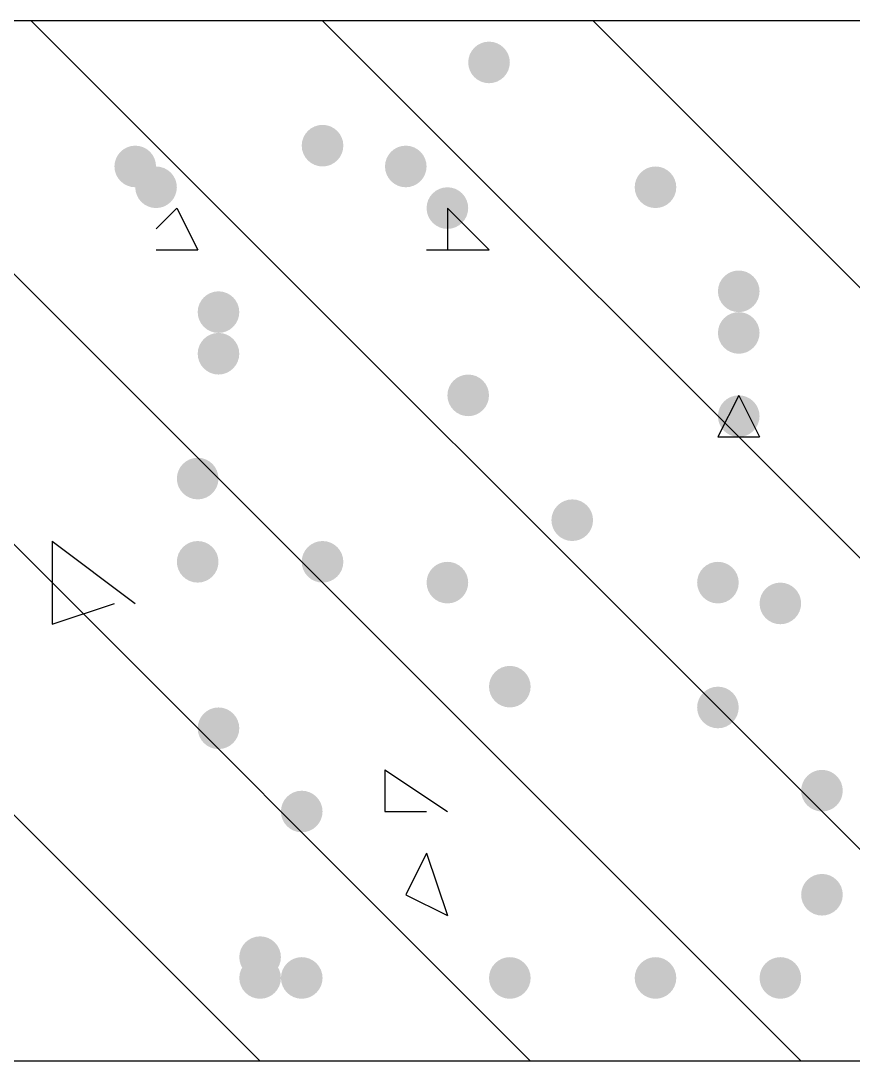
# Model space of a CAD drawing. Header units: inches. Extents: x 11 to 286, y 6 to 196.
# Drawn here: x 158.108 to 159.801, y 109.869 to 111.986 of the extents above; entities that cross this region are included whole.
import ezdxf

# ---------------------------------------------------------------- set-up
doc = ezdxf.new("R2010")
doc.units = ezdxf.units.IN
doc.header["$MEASUREMENT"] = 0
doc.layers.add('PDF_几何图形', color=7, linetype='Continuous')
doc.layers.add('PDF_实体填充', color=7, linetype='Continuous', true_color=0xffffff)

msp = doc.modelspace()

# ---------------------------------------------------------------- hatches: boundary and pattern name
at = {"layer": 'PDF_实体填充', "transparency": 33554559}
h = msp.add_hatch(color=7, dxfattribs=at)
edge = h.paths.add_edge_path(flags=0)
edge.add_spline(control_points=[(159.1028, 111.9011), (159.1028, 111.8778), (159.0837, 111.8588), (159.0604, 111.8588)], knot_values=[0, 0, 0, 0, 1, 1, 1, 1], degree=3, periodic=0)
edge.add_spline(control_points=[(159.0604, 111.8588), (159.0372, 111.8588), (159.0181, 111.8778), (159.0181, 111.9011)], knot_values=[0, 0, 0, 0, 1, 1, 1, 1], degree=3, periodic=0)
edge.add_line((159.0181, 111.9011), (159.0181, 111.9011))
edge.add_spline(control_points=[(159.0181, 111.9011), (159.0181, 111.9244), (159.0372, 111.9434), (159.0604, 111.9434)], knot_values=[0, 0, 0, 0, 1, 1, 1, 1], degree=3, periodic=0)
edge.add_spline(control_points=[(159.0604, 111.9434), (159.0837, 111.9434), (159.1028, 111.9244), (159.1028, 111.9011)], knot_values=[0, 0, 0, 0, 1, 1, 1, 1], degree=3, periodic=0)
edge.add_line((159.1028, 111.9011), (159.1028, 111.9011))
edge.add_line((159.1028, 111.9011), (159.1028, 111.9011))
h = msp.add_hatch(color=7, dxfattribs=at)
edge = h.paths.add_edge_path(flags=0)
edge.add_spline(control_points=[(158.7641, 111.7318), (158.7641, 111.7085), (158.7451, 111.6894), (158.7218, 111.6894)], knot_values=[0, 0, 0, 0, 1, 1, 1, 1], degree=3, periodic=0)
edge.add_spline(control_points=[(158.7218, 111.6894), (158.6985, 111.6894), (158.6794, 111.7085), (158.6794, 111.7318)], knot_values=[0, 0, 0, 0, 1, 1, 1, 1], degree=3, periodic=0)
edge.add_line((158.6794, 111.7318), (158.6794, 111.7318))
edge.add_spline(control_points=[(158.6794, 111.7318), (158.6794, 111.7551), (158.6985, 111.7741), (158.7218, 111.7741)], knot_values=[0, 0, 0, 0, 1, 1, 1, 1], degree=3, periodic=0)
edge.add_spline(control_points=[(158.7218, 111.7741), (158.7451, 111.7741), (158.7641, 111.7551), (158.7641, 111.7318)], knot_values=[0, 0, 0, 0, 1, 1, 1, 1], degree=3, periodic=0)
edge.add_line((158.7641, 111.7318), (158.7641, 111.7318))
edge.add_line((158.7641, 111.7318), (158.7641, 111.7318))
h = msp.add_hatch(color=7, dxfattribs=at)
edge = h.paths.add_edge_path(flags=0)
edge.add_spline(control_points=[(158.3831, 111.6894), (158.3831, 111.6662), (158.3641, 111.6471), (158.3408, 111.6471)], knot_values=[0, 0, 0, 0, 1, 1, 1, 1], degree=3, periodic=0)
edge.add_spline(control_points=[(158.3408, 111.6471), (158.3175, 111.6471), (158.2984, 111.6662), (158.2984, 111.6894)], knot_values=[0, 0, 0, 0, 1, 1, 1, 1], degree=3, periodic=0)
edge.add_line((158.2984, 111.6894), (158.2984, 111.6894))
edge.add_spline(control_points=[(158.2984, 111.6894), (158.2984, 111.7127), (158.3175, 111.7318), (158.3408, 111.7318)], knot_values=[0, 0, 0, 0, 1, 1, 1, 1], degree=3, periodic=0)
edge.add_spline(control_points=[(158.3408, 111.7318), (158.3641, 111.7318), (158.3831, 111.7127), (158.3831, 111.6894)], knot_values=[0, 0, 0, 0, 1, 1, 1, 1], degree=3, periodic=0)
edge.add_line((158.3831, 111.6894), (158.3831, 111.6894))
edge.add_line((158.3831, 111.6894), (158.3831, 111.6894))
h = msp.add_hatch(color=7, dxfattribs=at)
edge = h.paths.add_edge_path(flags=0)
edge.add_spline(control_points=[(158.9334, 111.6894), (158.9334, 111.6662), (158.9144, 111.6471), (158.8911, 111.6471)], knot_values=[0, 0, 0, 0, 1, 1, 1, 1], degree=3, periodic=0)
edge.add_spline(control_points=[(158.8911, 111.6471), (158.8678, 111.6471), (158.8488, 111.6662), (158.8488, 111.6894)], knot_values=[0, 0, 0, 0, 1, 1, 1, 1], degree=3, periodic=0)
edge.add_line((158.8488, 111.6894), (158.8488, 111.6894))
edge.add_spline(control_points=[(158.8488, 111.6894), (158.8488, 111.7127), (158.8678, 111.7318), (158.8911, 111.7318)], knot_values=[0, 0, 0, 0, 1, 1, 1, 1], degree=3, periodic=0)
edge.add_spline(control_points=[(158.8911, 111.7318), (158.9144, 111.7318), (158.9334, 111.7127), (158.9334, 111.6894)], knot_values=[0, 0, 0, 0, 1, 1, 1, 1], degree=3, periodic=0)
edge.add_line((158.9334, 111.6894), (158.9334, 111.6894))
edge.add_line((158.9334, 111.6894), (158.9334, 111.6894))
h = msp.add_hatch(color=7, dxfattribs=at)
edge = h.paths.add_edge_path(flags=0)
edge.add_spline(control_points=[(158.4254, 111.6471), (158.4254, 111.6238), (158.4064, 111.6048), (158.3831, 111.6048)], knot_values=[0, 0, 0, 0, 1, 1, 1, 1], degree=3, periodic=0)
edge.add_spline(control_points=[(158.3831, 111.6048), (158.3598, 111.6048), (158.3408, 111.6238), (158.3408, 111.6471)], knot_values=[0, 0, 0, 0, 1, 1, 1, 1], degree=3, periodic=0)
edge.add_line((158.3408, 111.6471), (158.3408, 111.6471))
edge.add_spline(control_points=[(158.3408, 111.6471), (158.3408, 111.6704), (158.3598, 111.6894), (158.3831, 111.6894)], knot_values=[0, 0, 0, 0, 1, 1, 1, 1], degree=3, periodic=0)
edge.add_spline(control_points=[(158.3831, 111.6894), (158.4064, 111.6894), (158.4254, 111.6704), (158.4254, 111.6471)], knot_values=[0, 0, 0, 0, 1, 1, 1, 1], degree=3, periodic=0)
edge.add_line((158.4254, 111.6471), (158.4254, 111.6471))
edge.add_line((158.4254, 111.6471), (158.4254, 111.6471))
h = msp.add_hatch(color=7, dxfattribs=at)
edge = h.paths.add_edge_path(flags=0)
edge.add_spline(control_points=[(159.4414, 111.6471), (159.4414, 111.6238), (159.4224, 111.6048), (159.3991, 111.6048)], knot_values=[0, 0, 0, 0, 1, 1, 1, 1], degree=3, periodic=0)
edge.add_spline(control_points=[(159.3991, 111.6048), (159.3758, 111.6048), (159.3568, 111.6238), (159.3568, 111.6471)], knot_values=[0, 0, 0, 0, 1, 1, 1, 1], degree=3, periodic=0)
edge.add_line((159.3568, 111.6471), (159.3568, 111.6471))
edge.add_spline(control_points=[(159.3568, 111.6471), (159.3568, 111.6704), (159.3758, 111.6894), (159.3991, 111.6894)], knot_values=[0, 0, 0, 0, 1, 1, 1, 1], degree=3, periodic=0)
edge.add_spline(control_points=[(159.3991, 111.6894), (159.4224, 111.6894), (159.4414, 111.6704), (159.4414, 111.6471)], knot_values=[0, 0, 0, 0, 1, 1, 1, 1], degree=3, periodic=0)
edge.add_line((159.4414, 111.6471), (159.4414, 111.6471))
edge.add_line((159.4414, 111.6471), (159.4414, 111.6471))
h = msp.add_hatch(color=7, dxfattribs=at)
edge = h.paths.add_edge_path(flags=0)
edge.add_spline(control_points=[(159.0181, 111.6048), (159.0181, 111.5815), (158.9991, 111.5624), (158.9758, 111.5624)], knot_values=[0, 0, 0, 0, 1, 1, 1, 1], degree=3, periodic=0)
edge.add_spline(control_points=[(158.9758, 111.5624), (158.9525, 111.5624), (158.9334, 111.5815), (158.9334, 111.6048)], knot_values=[0, 0, 0, 0, 1, 1, 1, 1], degree=3, periodic=0)
edge.add_line((158.9334, 111.6048), (158.9334, 111.6048))
edge.add_spline(control_points=[(158.9334, 111.6048), (158.9334, 111.6281), (158.9525, 111.6471), (158.9758, 111.6471)], knot_values=[0, 0, 0, 0, 1, 1, 1, 1], degree=3, periodic=0)
edge.add_spline(control_points=[(158.9758, 111.6471), (158.9991, 111.6471), (159.0181, 111.6281), (159.0181, 111.6048)], knot_values=[0, 0, 0, 0, 1, 1, 1, 1], degree=3, periodic=0)
edge.add_line((159.0181, 111.6048), (159.0181, 111.6048))
edge.add_line((159.0181, 111.6048), (159.0181, 111.6048))
h = msp.add_hatch(color=7, dxfattribs=at)
edge = h.paths.add_edge_path(flags=0)
edge.add_spline(control_points=[(159.6108, 111.4354), (159.6108, 111.4122), (159.5917, 111.3931), (159.5684, 111.3931)], knot_values=[0, 0, 0, 0, 1, 1, 1, 1], degree=3, periodic=0)
edge.add_spline(control_points=[(159.5684, 111.3931), (159.5452, 111.3931), (159.5261, 111.4122), (159.5261, 111.4354)], knot_values=[0, 0, 0, 0, 1, 1, 1, 1], degree=3, periodic=0)
edge.add_line((159.5261, 111.4354), (159.5261, 111.4354))
edge.add_spline(control_points=[(159.5261, 111.4354), (159.5261, 111.4587), (159.5452, 111.4778), (159.5684, 111.4778)], knot_values=[0, 0, 0, 0, 1, 1, 1, 1], degree=3, periodic=0)
edge.add_spline(control_points=[(159.5684, 111.4778), (159.5917, 111.4778), (159.6108, 111.4587), (159.6108, 111.4354)], knot_values=[0, 0, 0, 0, 1, 1, 1, 1], degree=3, periodic=0)
edge.add_line((159.6108, 111.4354), (159.6108, 111.4354))
edge.add_line((159.6108, 111.4354), (159.6108, 111.4354))
h = msp.add_hatch(color=7, dxfattribs=at)
edge = h.paths.add_edge_path(flags=0)
edge.add_spline(control_points=[(158.5524, 111.3931), (158.5524, 111.3698), (158.5334, 111.3508), (158.5101, 111.3508)], knot_values=[0, 0, 0, 0, 1, 1, 1, 1], degree=3, periodic=0)
edge.add_spline(control_points=[(158.5101, 111.3508), (158.4868, 111.3508), (158.4678, 111.3698), (158.4678, 111.3931)], knot_values=[0, 0, 0, 0, 1, 1, 1, 1], degree=3, periodic=0)
edge.add_line((158.4678, 111.3931), (158.4678, 111.3931))
edge.add_spline(control_points=[(158.4678, 111.3931), (158.4678, 111.4164), (158.4868, 111.4354), (158.5101, 111.4354)], knot_values=[0, 0, 0, 0, 1, 1, 1, 1], degree=3, periodic=0)
edge.add_spline(control_points=[(158.5101, 111.4354), (158.5334, 111.4354), (158.5524, 111.4164), (158.5524, 111.3931)], knot_values=[0, 0, 0, 0, 1, 1, 1, 1], degree=3, periodic=0)
edge.add_line((158.5524, 111.3931), (158.5524, 111.3931))
edge.add_line((158.5524, 111.3931), (158.5524, 111.3931))
h = msp.add_hatch(color=7, dxfattribs=at)
edge = h.paths.add_edge_path(flags=0)
edge.add_spline(control_points=[(159.6108, 111.3508), (159.6108, 111.3275), (159.5917, 111.3084), (159.5684, 111.3084)], knot_values=[0, 0, 0, 0, 1, 1, 1, 1], degree=3, periodic=0)
edge.add_spline(control_points=[(159.5684, 111.3084), (159.5452, 111.3084), (159.5261, 111.3275), (159.5261, 111.3508)], knot_values=[0, 0, 0, 0, 1, 1, 1, 1], degree=3, periodic=0)
edge.add_line((159.5261, 111.3508), (159.5261, 111.3508))
edge.add_spline(control_points=[(159.5261, 111.3508), (159.5261, 111.3741), (159.5452, 111.3931), (159.5684, 111.3931)], knot_values=[0, 0, 0, 0, 1, 1, 1, 1], degree=3, periodic=0)
edge.add_spline(control_points=[(159.5684, 111.3931), (159.5917, 111.3931), (159.6108, 111.3741), (159.6108, 111.3508)], knot_values=[0, 0, 0, 0, 1, 1, 1, 1], degree=3, periodic=0)
edge.add_line((159.6108, 111.3508), (159.6108, 111.3508))
edge.add_line((159.6108, 111.3508), (159.6108, 111.3508))
h = msp.add_hatch(color=7, dxfattribs=at)
edge = h.paths.add_edge_path(flags=0)
edge.add_spline(control_points=[(158.5524, 111.3084), (158.5524, 111.2852), (158.5334, 111.2661), (158.5101, 111.2661)], knot_values=[0, 0, 0, 0, 1, 1, 1, 1], degree=3, periodic=0)
edge.add_spline(control_points=[(158.5101, 111.2661), (158.4868, 111.2661), (158.4678, 111.2852), (158.4678, 111.3084)], knot_values=[0, 0, 0, 0, 1, 1, 1, 1], degree=3, periodic=0)
edge.add_line((158.4678, 111.3084), (158.4678, 111.3084))
edge.add_spline(control_points=[(158.4678, 111.3084), (158.4678, 111.3317), (158.4868, 111.3508), (158.5101, 111.3508)], knot_values=[0, 0, 0, 0, 1, 1, 1, 1], degree=3, periodic=0)
edge.add_spline(control_points=[(158.5101, 111.3508), (158.5334, 111.3508), (158.5524, 111.3317), (158.5524, 111.3084)], knot_values=[0, 0, 0, 0, 1, 1, 1, 1], degree=3, periodic=0)
edge.add_line((158.5524, 111.3084), (158.5524, 111.3084))
edge.add_line((158.5524, 111.3084), (158.5524, 111.3084))
h = msp.add_hatch(color=7, dxfattribs=at)
edge = h.paths.add_edge_path(flags=0)
edge.add_spline(control_points=[(159.0604, 111.2238), (159.0604, 111.2005), (159.0414, 111.1814), (159.0181, 111.1814)], knot_values=[0, 0, 0, 0, 1, 1, 1, 1], degree=3, periodic=0)
edge.add_spline(control_points=[(159.0181, 111.1814), (158.9948, 111.1814), (158.9758, 111.2005), (158.9758, 111.2238)], knot_values=[0, 0, 0, 0, 1, 1, 1, 1], degree=3, periodic=0)
edge.add_line((158.9758, 111.2238), (158.9758, 111.2238))
edge.add_spline(control_points=[(158.9758, 111.2238), (158.9758, 111.2471), (158.9948, 111.2661), (159.0181, 111.2661)], knot_values=[0, 0, 0, 0, 1, 1, 1, 1], degree=3, periodic=0)
edge.add_spline(control_points=[(159.0181, 111.2661), (159.0414, 111.2661), (159.0604, 111.2471), (159.0604, 111.2238)], knot_values=[0, 0, 0, 0, 1, 1, 1, 1], degree=3, periodic=0)
edge.add_line((159.0604, 111.2238), (159.0604, 111.2238))
edge.add_line((159.0604, 111.2238), (159.0604, 111.2238))
h = msp.add_hatch(color=7, dxfattribs=at)
edge = h.paths.add_edge_path(flags=0)
edge.add_spline(control_points=[(159.6108, 111.1814), (159.6108, 111.1582), (159.5917, 111.1391), (159.5684, 111.1391)], knot_values=[0, 0, 0, 0, 1, 1, 1, 1], degree=3, periodic=0)
edge.add_spline(control_points=[(159.5684, 111.1391), (159.5452, 111.1391), (159.5261, 111.1582), (159.5261, 111.1814)], knot_values=[0, 0, 0, 0, 1, 1, 1, 1], degree=3, periodic=0)
edge.add_line((159.5261, 111.1814), (159.5261, 111.1814))
edge.add_spline(control_points=[(159.5261, 111.1814), (159.5261, 111.2047), (159.5452, 111.2238), (159.5684, 111.2238)], knot_values=[0, 0, 0, 0, 1, 1, 1, 1], degree=3, periodic=0)
edge.add_spline(control_points=[(159.5684, 111.2238), (159.5917, 111.2238), (159.6108, 111.2047), (159.6108, 111.1814)], knot_values=[0, 0, 0, 0, 1, 1, 1, 1], degree=3, periodic=0)
edge.add_line((159.6108, 111.1814), (159.6108, 111.1814))
edge.add_line((159.6108, 111.1814), (159.6108, 111.1814))
h = msp.add_hatch(color=7, dxfattribs=at)
edge = h.paths.add_edge_path(flags=0)
edge.add_spline(control_points=[(158.5101, 111.0544), (158.5101, 111.0312), (158.4911, 111.0121), (158.4678, 111.0121)], knot_values=[0, 0, 0, 0, 1, 1, 1, 1], degree=3, periodic=0)
edge.add_spline(control_points=[(158.4678, 111.0121), (158.4445, 111.0121), (158.4254, 111.0312), (158.4254, 111.0544)], knot_values=[0, 0, 0, 0, 1, 1, 1, 1], degree=3, periodic=0)
edge.add_line((158.4254, 111.0544), (158.4254, 111.0544))
edge.add_spline(control_points=[(158.4254, 111.0544), (158.4254, 111.0777), (158.4445, 111.0968), (158.4678, 111.0968)], knot_values=[0, 0, 0, 0, 1, 1, 1, 1], degree=3, periodic=0)
edge.add_spline(control_points=[(158.4678, 111.0968), (158.4911, 111.0968), (158.5101, 111.0777), (158.5101, 111.0544)], knot_values=[0, 0, 0, 0, 1, 1, 1, 1], degree=3, periodic=0)
edge.add_line((158.5101, 111.0544), (158.5101, 111.0544))
edge.add_line((158.5101, 111.0544), (158.5101, 111.0544))
h = msp.add_hatch(color=7, dxfattribs=at)
edge = h.paths.add_edge_path(flags=0)
edge.add_spline(control_points=[(159.2721, 110.9698), (159.2721, 110.9465), (159.2531, 110.9274), (159.2298, 110.9274)], knot_values=[0, 0, 0, 0, 1, 1, 1, 1], degree=3, periodic=0)
edge.add_spline(control_points=[(159.2298, 110.9274), (159.2065, 110.9274), (159.1874, 110.9465), (159.1874, 110.9698)], knot_values=[0, 0, 0, 0, 1, 1, 1, 1], degree=3, periodic=0)
edge.add_line((159.1874, 110.9698), (159.1874, 110.9698))
edge.add_spline(control_points=[(159.1874, 110.9698), (159.1874, 110.9931), (159.2065, 111.0121), (159.2298, 111.0121)], knot_values=[0, 0, 0, 0, 1, 1, 1, 1], degree=3, periodic=0)
edge.add_spline(control_points=[(159.2298, 111.0121), (159.2531, 111.0121), (159.2721, 110.9931), (159.2721, 110.9698)], knot_values=[0, 0, 0, 0, 1, 1, 1, 1], degree=3, periodic=0)
edge.add_line((159.2721, 110.9698), (159.2721, 110.9698))
edge.add_line((159.2721, 110.9698), (159.2721, 110.9698))
h = msp.add_hatch(color=7, dxfattribs=at)
edge = h.paths.add_edge_path(flags=0)
edge.add_spline(control_points=[(158.5101, 110.8851), (158.5101, 110.8618), (158.4911, 110.8428), (158.4678, 110.8428)], knot_values=[0, 0, 0, 0, 1, 1, 1, 1], degree=3, periodic=0)
edge.add_spline(control_points=[(158.4678, 110.8428), (158.4445, 110.8428), (158.4254, 110.8618), (158.4254, 110.8851)], knot_values=[0, 0, 0, 0, 1, 1, 1, 1], degree=3, periodic=0)
edge.add_line((158.4254, 110.8851), (158.4254, 110.8851))
edge.add_spline(control_points=[(158.4254, 110.8851), (158.4254, 110.9084), (158.4445, 110.9274), (158.4678, 110.9274)], knot_values=[0, 0, 0, 0, 1, 1, 1, 1], degree=3, periodic=0)
edge.add_spline(control_points=[(158.4678, 110.9274), (158.4911, 110.9274), (158.5101, 110.9084), (158.5101, 110.8851)], knot_values=[0, 0, 0, 0, 1, 1, 1, 1], degree=3, periodic=0)
edge.add_line((158.5101, 110.8851), (158.5101, 110.8851))
edge.add_line((158.5101, 110.8851), (158.5101, 110.8851))
h = msp.add_hatch(color=7, dxfattribs=at)
edge = h.paths.add_edge_path(flags=0)
edge.add_spline(control_points=[(158.7641, 110.8851), (158.7641, 110.8618), (158.7451, 110.8428), (158.7218, 110.8428)], knot_values=[0, 0, 0, 0, 1, 1, 1, 1], degree=3, periodic=0)
edge.add_spline(control_points=[(158.7218, 110.8428), (158.6985, 110.8428), (158.6794, 110.8618), (158.6794, 110.8851)], knot_values=[0, 0, 0, 0, 1, 1, 1, 1], degree=3, periodic=0)
edge.add_line((158.6794, 110.8851), (158.6794, 110.8851))
edge.add_spline(control_points=[(158.6794, 110.8851), (158.6794, 110.9084), (158.6985, 110.9274), (158.7218, 110.9274)], knot_values=[0, 0, 0, 0, 1, 1, 1, 1], degree=3, periodic=0)
edge.add_spline(control_points=[(158.7218, 110.9274), (158.7451, 110.9274), (158.7641, 110.9084), (158.7641, 110.8851)], knot_values=[0, 0, 0, 0, 1, 1, 1, 1], degree=3, periodic=0)
edge.add_line((158.7641, 110.8851), (158.7641, 110.8851))
edge.add_line((158.7641, 110.8851), (158.7641, 110.8851))
h = msp.add_hatch(color=7, dxfattribs=at)
edge = h.paths.add_edge_path(flags=0)
edge.add_spline(control_points=[(159.0181, 110.8428), (159.0181, 110.8195), (158.9991, 110.8004), (158.9758, 110.8004)], knot_values=[0, 0, 0, 0, 1, 1, 1, 1], degree=3, periodic=0)
edge.add_spline(control_points=[(158.9758, 110.8004), (158.9525, 110.8004), (158.9334, 110.8195), (158.9334, 110.8428)], knot_values=[0, 0, 0, 0, 1, 1, 1, 1], degree=3, periodic=0)
edge.add_line((158.9334, 110.8428), (158.9334, 110.8428))
edge.add_spline(control_points=[(158.9334, 110.8428), (158.9334, 110.8661), (158.9525, 110.8851), (158.9758, 110.8851)], knot_values=[0, 0, 0, 0, 1, 1, 1, 1], degree=3, periodic=0)
edge.add_spline(control_points=[(158.9758, 110.8851), (158.9991, 110.8851), (159.0181, 110.8661), (159.0181, 110.8428)], knot_values=[0, 0, 0, 0, 1, 1, 1, 1], degree=3, periodic=0)
edge.add_line((159.0181, 110.8428), (159.0181, 110.8428))
edge.add_line((159.0181, 110.8428), (159.0181, 110.8428))
h = msp.add_hatch(color=7, dxfattribs=at)
edge = h.paths.add_edge_path(flags=0)
edge.add_spline(control_points=[(159.5684, 110.8428), (159.5684, 110.8195), (159.5494, 110.8004), (159.5261, 110.8004)], knot_values=[0, 0, 0, 0, 1, 1, 1, 1], degree=3, periodic=0)
edge.add_spline(control_points=[(159.5261, 110.8004), (159.5028, 110.8004), (159.4838, 110.8195), (159.4838, 110.8428)], knot_values=[0, 0, 0, 0, 1, 1, 1, 1], degree=3, periodic=0)
edge.add_line((159.4838, 110.8428), (159.4838, 110.8428))
edge.add_spline(control_points=[(159.4838, 110.8428), (159.4838, 110.8661), (159.5028, 110.8851), (159.5261, 110.8851)], knot_values=[0, 0, 0, 0, 1, 1, 1, 1], degree=3, periodic=0)
edge.add_spline(control_points=[(159.5261, 110.8851), (159.5494, 110.8851), (159.5684, 110.8661), (159.5684, 110.8428)], knot_values=[0, 0, 0, 0, 1, 1, 1, 1], degree=3, periodic=0)
edge.add_line((159.5684, 110.8428), (159.5684, 110.8428))
edge.add_line((159.5684, 110.8428), (159.5684, 110.8428))
h = msp.add_hatch(color=7, dxfattribs=at)
edge = h.paths.add_edge_path(flags=0)
edge.add_spline(control_points=[(159.6954, 110.8004), (159.6954, 110.7772), (159.6764, 110.7581), (159.6531, 110.7581)], knot_values=[0, 0, 0, 0, 1, 1, 1, 1], degree=3, periodic=0)
edge.add_spline(control_points=[(159.6531, 110.7581), (159.6298, 110.7581), (159.6108, 110.7772), (159.6108, 110.8004)], knot_values=[0, 0, 0, 0, 1, 1, 1, 1], degree=3, periodic=0)
edge.add_line((159.6108, 110.8004), (159.6108, 110.8004))
edge.add_spline(control_points=[(159.6108, 110.8004), (159.6108, 110.8237), (159.6298, 110.8428), (159.6531, 110.8428)], knot_values=[0, 0, 0, 0, 1, 1, 1, 1], degree=3, periodic=0)
edge.add_spline(control_points=[(159.6531, 110.8428), (159.6764, 110.8428), (159.6954, 110.8237), (159.6954, 110.8004)], knot_values=[0, 0, 0, 0, 1, 1, 1, 1], degree=3, periodic=0)
edge.add_line((159.6954, 110.8004), (159.6954, 110.8004))
edge.add_line((159.6954, 110.8004), (159.6954, 110.8004))
h = msp.add_hatch(color=7, dxfattribs=at)
edge = h.paths.add_edge_path(flags=0)
edge.add_spline(control_points=[(159.1451, 110.6311), (159.1451, 110.6078), (159.1261, 110.5888), (159.1028, 110.5888)], knot_values=[0, 0, 0, 0, 1, 1, 1, 1], degree=3, periodic=0)
edge.add_spline(control_points=[(159.1028, 110.5888), (159.0795, 110.5888), (159.0604, 110.6078), (159.0604, 110.6311)], knot_values=[0, 0, 0, 0, 1, 1, 1, 1], degree=3, periodic=0)
edge.add_line((159.0604, 110.6311), (159.0604, 110.6311))
edge.add_spline(control_points=[(159.0604, 110.6311), (159.0604, 110.6544), (159.0795, 110.6734), (159.1028, 110.6734)], knot_values=[0, 0, 0, 0, 1, 1, 1, 1], degree=3, periodic=0)
edge.add_spline(control_points=[(159.1028, 110.6734), (159.1261, 110.6734), (159.1451, 110.6544), (159.1451, 110.6311)], knot_values=[0, 0, 0, 0, 1, 1, 1, 1], degree=3, periodic=0)
edge.add_line((159.1451, 110.6311), (159.1451, 110.6311))
edge.add_line((159.1451, 110.6311), (159.1451, 110.6311))
h = msp.add_hatch(color=7, dxfattribs=at)
edge = h.paths.add_edge_path(flags=0)
edge.add_spline(control_points=[(159.5684, 110.5888), (159.5684, 110.5655), (159.5494, 110.5464), (159.5261, 110.5464)], knot_values=[0, 0, 0, 0, 1, 1, 1, 1], degree=3, periodic=0)
edge.add_spline(control_points=[(159.5261, 110.5464), (159.5028, 110.5464), (159.4838, 110.5655), (159.4838, 110.5888)], knot_values=[0, 0, 0, 0, 1, 1, 1, 1], degree=3, periodic=0)
edge.add_line((159.4838, 110.5888), (159.4838, 110.5888))
edge.add_spline(control_points=[(159.4838, 110.5888), (159.4838, 110.6121), (159.5028, 110.6311), (159.5261, 110.6311)], knot_values=[0, 0, 0, 0, 1, 1, 1, 1], degree=3, periodic=0)
edge.add_spline(control_points=[(159.5261, 110.6311), (159.5494, 110.6311), (159.5684, 110.6121), (159.5684, 110.5888)], knot_values=[0, 0, 0, 0, 1, 1, 1, 1], degree=3, periodic=0)
edge.add_line((159.5684, 110.5888), (159.5684, 110.5888))
edge.add_line((159.5684, 110.5888), (159.5684, 110.5888))
h = msp.add_hatch(color=7, dxfattribs=at)
edge = h.paths.add_edge_path(flags=0)
edge.add_spline(control_points=[(158.5524, 110.5464), (158.5524, 110.5232), (158.5334, 110.5041), (158.5101, 110.5041)], knot_values=[0, 0, 0, 0, 1, 1, 1, 1], degree=3, periodic=0)
edge.add_spline(control_points=[(158.5101, 110.5041), (158.4868, 110.5041), (158.4678, 110.5232), (158.4678, 110.5464)], knot_values=[0, 0, 0, 0, 1, 1, 1, 1], degree=3, periodic=0)
edge.add_line((158.4678, 110.5464), (158.4678, 110.5464))
edge.add_spline(control_points=[(158.4678, 110.5464), (158.4678, 110.5697), (158.4868, 110.5888), (158.5101, 110.5888)], knot_values=[0, 0, 0, 0, 1, 1, 1, 1], degree=3, periodic=0)
edge.add_spline(control_points=[(158.5101, 110.5888), (158.5334, 110.5888), (158.5524, 110.5697), (158.5524, 110.5464)], knot_values=[0, 0, 0, 0, 1, 1, 1, 1], degree=3, periodic=0)
edge.add_line((158.5524, 110.5464), (158.5524, 110.5464))
edge.add_line((158.5524, 110.5464), (158.5524, 110.5464))
h = msp.add_hatch(color=7, dxfattribs=at)
edge = h.paths.add_edge_path(flags=0)
edge.add_spline(control_points=[(159.7801, 110.4194), (159.7801, 110.3962), (159.7611, 110.3771), (159.7378, 110.3771)], knot_values=[0, 0, 0, 0, 1, 1, 1, 1], degree=3, periodic=0)
edge.add_spline(control_points=[(159.7378, 110.3771), (159.7145, 110.3771), (159.6954, 110.3962), (159.6954, 110.4194)], knot_values=[0, 0, 0, 0, 1, 1, 1, 1], degree=3, periodic=0)
edge.add_line((159.6954, 110.4194), (159.6954, 110.4194))
edge.add_spline(control_points=[(159.6954, 110.4194), (159.6954, 110.4427), (159.7145, 110.4618), (159.7378, 110.4618)], knot_values=[0, 0, 0, 0, 1, 1, 1, 1], degree=3, periodic=0)
edge.add_spline(control_points=[(159.7378, 110.4618), (159.7611, 110.4618), (159.7801, 110.4427), (159.7801, 110.4194)], knot_values=[0, 0, 0, 0, 1, 1, 1, 1], degree=3, periodic=0)
edge.add_line((159.7801, 110.4194), (159.7801, 110.4194))
edge.add_line((159.7801, 110.4194), (159.7801, 110.4194))
h = msp.add_hatch(color=7, dxfattribs=at)
edge = h.paths.add_edge_path(flags=0)
edge.add_spline(control_points=[(158.7218, 110.3771), (158.7218, 110.3538), (158.7027, 110.3348), (158.6794, 110.3348)], knot_values=[0, 0, 0, 0, 1, 1, 1, 1], degree=3, periodic=0)
edge.add_spline(control_points=[(158.6794, 110.3348), (158.6562, 110.3348), (158.6371, 110.3538), (158.6371, 110.3771)], knot_values=[0, 0, 0, 0, 1, 1, 1, 1], degree=3, periodic=0)
edge.add_line((158.6371, 110.3771), (158.6371, 110.3771))
edge.add_spline(control_points=[(158.6371, 110.3771), (158.6371, 110.4004), (158.6562, 110.4194), (158.6794, 110.4194)], knot_values=[0, 0, 0, 0, 1, 1, 1, 1], degree=3, periodic=0)
edge.add_spline(control_points=[(158.6794, 110.4194), (158.7027, 110.4194), (158.7218, 110.4004), (158.7218, 110.3771)], knot_values=[0, 0, 0, 0, 1, 1, 1, 1], degree=3, periodic=0)
edge.add_line((158.7218, 110.3771), (158.7218, 110.3771))
edge.add_line((158.7218, 110.3771), (158.7218, 110.3771))
h = msp.add_hatch(color=7, dxfattribs=at)
edge = h.paths.add_edge_path(flags=0)
edge.add_spline(control_points=[(159.7801, 110.2078), (159.7801, 110.1845), (159.7611, 110.1654), (159.7378, 110.1654)], knot_values=[0, 0, 0, 0, 1, 1, 1, 1], degree=3, periodic=0)
edge.add_spline(control_points=[(159.7378, 110.1654), (159.7145, 110.1654), (159.6954, 110.1845), (159.6954, 110.2078)], knot_values=[0, 0, 0, 0, 1, 1, 1, 1], degree=3, periodic=0)
edge.add_line((159.6954, 110.2078), (159.6954, 110.2078))
edge.add_spline(control_points=[(159.6954, 110.2078), (159.6954, 110.2311), (159.7145, 110.2501), (159.7378, 110.2501)], knot_values=[0, 0, 0, 0, 1, 1, 1, 1], degree=3, periodic=0)
edge.add_spline(control_points=[(159.7378, 110.2501), (159.7611, 110.2501), (159.7801, 110.2311), (159.7801, 110.2078)], knot_values=[0, 0, 0, 0, 1, 1, 1, 1], degree=3, periodic=0)
edge.add_line((159.7801, 110.2078), (159.7801, 110.2078))
edge.add_line((159.7801, 110.2078), (159.7801, 110.2078))
h = msp.add_hatch(color=7, dxfattribs=at)
edge = h.paths.add_edge_path(flags=0)
edge.add_spline(control_points=[(158.6371, 110.0808), (158.6371, 110.0575), (158.6181, 110.0384), (158.5948, 110.0384)], knot_values=[0, 0, 0, 0, 1, 1, 1, 1], degree=3, periodic=0)
edge.add_spline(control_points=[(158.5948, 110.0384), (158.5715, 110.0384), (158.5524, 110.0575), (158.5524, 110.0808)], knot_values=[0, 0, 0, 0, 1, 1, 1, 1], degree=3, periodic=0)
edge.add_line((158.5524, 110.0808), (158.5524, 110.0808))
edge.add_spline(control_points=[(158.5524, 110.0808), (158.5524, 110.1041), (158.5715, 110.1231), (158.5948, 110.1231)], knot_values=[0, 0, 0, 0, 1, 1, 1, 1], degree=3, periodic=0)
edge.add_spline(control_points=[(158.5948, 110.1231), (158.6181, 110.1231), (158.6371, 110.1041), (158.6371, 110.0808)], knot_values=[0, 0, 0, 0, 1, 1, 1, 1], degree=3, periodic=0)
edge.add_line((158.6371, 110.0808), (158.6371, 110.0808))
edge.add_line((158.6371, 110.0808), (158.6371, 110.0808))
h = msp.add_hatch(color=7, dxfattribs=at)
edge = h.paths.add_edge_path(flags=0)
edge.add_spline(control_points=[(158.6371, 110.0384), (158.6371, 110.0152), (158.6181, 109.9961), (158.5948, 109.9961)], knot_values=[0, 0, 0, 0, 1, 1, 1, 1], degree=3, periodic=0)
edge.add_spline(control_points=[(158.5948, 109.9961), (158.5715, 109.9961), (158.5524, 110.0152), (158.5524, 110.0384)], knot_values=[0, 0, 0, 0, 1, 1, 1, 1], degree=3, periodic=0)
edge.add_line((158.5524, 110.0384), (158.5524, 110.0384))
edge.add_spline(control_points=[(158.5524, 110.0384), (158.5524, 110.0617), (158.5715, 110.0808), (158.5948, 110.0808)], knot_values=[0, 0, 0, 0, 1, 1, 1, 1], degree=3, periodic=0)
edge.add_spline(control_points=[(158.5948, 110.0808), (158.6181, 110.0808), (158.6371, 110.0617), (158.6371, 110.0384)], knot_values=[0, 0, 0, 0, 1, 1, 1, 1], degree=3, periodic=0)
edge.add_line((158.6371, 110.0384), (158.6371, 110.0384))
edge.add_line((158.6371, 110.0384), (158.6371, 110.0384))
h = msp.add_hatch(color=7, dxfattribs=at)
edge = h.paths.add_edge_path(flags=0)
edge.add_spline(control_points=[(158.7218, 110.0384), (158.7218, 110.0152), (158.7027, 109.9961), (158.6794, 109.9961)], knot_values=[0, 0, 0, 0, 1, 1, 1, 1], degree=3, periodic=0)
edge.add_spline(control_points=[(158.6794, 109.9961), (158.6562, 109.9961), (158.6371, 110.0152), (158.6371, 110.0384)], knot_values=[0, 0, 0, 0, 1, 1, 1, 1], degree=3, periodic=0)
edge.add_line((158.6371, 110.0384), (158.6371, 110.0384))
edge.add_spline(control_points=[(158.6371, 110.0384), (158.6371, 110.0617), (158.6562, 110.0808), (158.6794, 110.0808)], knot_values=[0, 0, 0, 0, 1, 1, 1, 1], degree=3, periodic=0)
edge.add_spline(control_points=[(158.6794, 110.0808), (158.7027, 110.0808), (158.7218, 110.0617), (158.7218, 110.0384)], knot_values=[0, 0, 0, 0, 1, 1, 1, 1], degree=3, periodic=0)
edge.add_line((158.7218, 110.0384), (158.7218, 110.0384))
edge.add_line((158.7218, 110.0384), (158.7218, 110.0384))
h = msp.add_hatch(color=7, dxfattribs=at)
edge = h.paths.add_edge_path(flags=0)
edge.add_spline(control_points=[(159.1451, 110.0384), (159.1451, 110.0152), (159.1261, 109.9961), (159.1028, 109.9961)], knot_values=[0, 0, 0, 0, 1, 1, 1, 1], degree=3, periodic=0)
edge.add_spline(control_points=[(159.1028, 109.9961), (159.0795, 109.9961), (159.0604, 110.0152), (159.0604, 110.0384)], knot_values=[0, 0, 0, 0, 1, 1, 1, 1], degree=3, periodic=0)
edge.add_line((159.0604, 110.0384), (159.0604, 110.0384))
edge.add_spline(control_points=[(159.0604, 110.0384), (159.0604, 110.0617), (159.0795, 110.0808), (159.1028, 110.0808)], knot_values=[0, 0, 0, 0, 1, 1, 1, 1], degree=3, periodic=0)
edge.add_spline(control_points=[(159.1028, 110.0808), (159.1261, 110.0808), (159.1451, 110.0617), (159.1451, 110.0384)], knot_values=[0, 0, 0, 0, 1, 1, 1, 1], degree=3, periodic=0)
edge.add_line((159.1451, 110.0384), (159.1451, 110.0384))
edge.add_line((159.1451, 110.0384), (159.1451, 110.0384))
h = msp.add_hatch(color=7, dxfattribs=at)
edge = h.paths.add_edge_path(flags=0)
edge.add_spline(control_points=[(159.4414, 110.0384), (159.4414, 110.0152), (159.4224, 109.9961), (159.3991, 109.9961)], knot_values=[0, 0, 0, 0, 1, 1, 1, 1], degree=3, periodic=0)
edge.add_spline(control_points=[(159.3991, 109.9961), (159.3758, 109.9961), (159.3568, 110.0152), (159.3568, 110.0384)], knot_values=[0, 0, 0, 0, 1, 1, 1, 1], degree=3, periodic=0)
edge.add_line((159.3568, 110.0384), (159.3568, 110.0384))
edge.add_spline(control_points=[(159.3568, 110.0384), (159.3568, 110.0617), (159.3758, 110.0808), (159.3991, 110.0808)], knot_values=[0, 0, 0, 0, 1, 1, 1, 1], degree=3, periodic=0)
edge.add_spline(control_points=[(159.3991, 110.0808), (159.4224, 110.0808), (159.4414, 110.0617), (159.4414, 110.0384)], knot_values=[0, 0, 0, 0, 1, 1, 1, 1], degree=3, periodic=0)
edge.add_line((159.4414, 110.0384), (159.4414, 110.0384))
edge.add_line((159.4414, 110.0384), (159.4414, 110.0384))
h = msp.add_hatch(color=7, dxfattribs=at)
edge = h.paths.add_edge_path(flags=0)
edge.add_spline(control_points=[(159.6954, 110.0384), (159.6954, 110.0152), (159.6764, 109.9961), (159.6531, 109.9961)], knot_values=[0, 0, 0, 0, 1, 1, 1, 1], degree=3, periodic=0)
edge.add_spline(control_points=[(159.6531, 109.9961), (159.6298, 109.9961), (159.6108, 110.0152), (159.6108, 110.0384)], knot_values=[0, 0, 0, 0, 1, 1, 1, 1], degree=3, periodic=0)
edge.add_line((159.6108, 110.0384), (159.6108, 110.0384))
edge.add_spline(control_points=[(159.6108, 110.0384), (159.6108, 110.0617), (159.6298, 110.0808), (159.6531, 110.0808)], knot_values=[0, 0, 0, 0, 1, 1, 1, 1], degree=3, periodic=0)
edge.add_spline(control_points=[(159.6531, 110.0808), (159.6764, 110.0808), (159.6954, 110.0617), (159.6954, 110.0384)], knot_values=[0, 0, 0, 0, 1, 1, 1, 1], degree=3, periodic=0)
edge.add_line((159.6954, 110.0384), (159.6954, 110.0384))
edge.add_line((159.6954, 110.0384), (159.6954, 110.0384))

# ---------------------------------------------------------------- linework, layer by layer
at = {"layer": 'PDF_几何图形'}
for p, q in [((161.7698, 111.9858), (133.0678, 111.9858)), ((156.4781, 111.9858), (158.5948, 109.8691)), ((157.0284, 111.9858), (159.1451, 109.8691)), ((157.5788, 111.9858), (159.6954, 109.8691)), ((158.1291, 111.9858), (160.2458, 109.8691)), ((158.7218, 111.9858), (160.8384, 109.8691)), ((159.2721, 111.9858), (161.3888, 109.8691)), ((158.4254, 111.6048), (158.3831, 111.5624)), ((158.4254, 111.6048), (158.4678, 111.5201)), ((158.9758, 111.6048), (159.0604, 111.5201)), ((158.9758, 111.6048), (158.9758, 111.5201)), ((158.3831, 111.5201), (158.4678, 111.5201)), ((158.9334, 111.5201), (159.0604, 111.5201)), ((159.5684, 111.2238), (159.5261, 111.1391)), ((159.5684, 111.2238), (159.6108, 111.1391)), ((159.5261, 111.1391), (159.6108, 111.1391)), ((158.1714, 110.9274), (158.3408, 110.8004)), ((158.1714, 110.9274), (158.1714, 110.7581)), ((158.1714, 110.7581), (158.2984, 110.8004)), ((158.8488, 110.4618), (158.9758, 110.3771)), ((158.8488, 110.4618), (158.8488, 110.3771)), ((158.8488, 110.3771), (158.9334, 110.3771)), ((158.9334, 110.2924), (158.8911, 110.2078)), ((158.9334, 110.2924), (158.9758, 110.1654)), ((158.8911, 110.2078), (158.9758, 110.1654)), ((161.7698, 109.8691), (133.0678, 109.8691))]:
    msp.add_line(p, q, dxfattribs=at)

doc.saveas('drawing.dxf')
